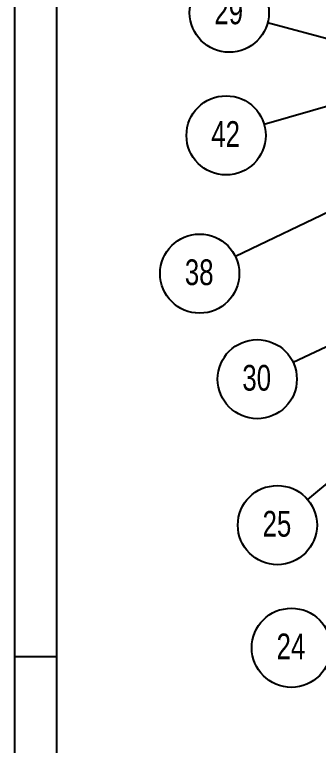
# Model space of a CAD drawing. Header units: millimetres. Extents: x 1293 to 41893, y 1011 to 26911.
# Drawn here: x 1293 to 2385, y 21141 to 23770 of the extents above; entities that cross this region are included whole.
import ezdxf

# ---------------------------------------------------------------- set-up
doc = ezdxf.new("R2010")
doc.units = ezdxf.units.MM
doc.header["$LTSCALE"] = 50
doc.layers.add('CAPA_1', color=7, linetype='Continuous')
doc.styles.add('SLDTEXTSTYLE0', font='TXT', dxfattribs={"width": 0.75})
doc.dimstyles.new('SLDDIMSTYLE2', dxfattribs={"dimtxt": 0.18, "dimasz": 30.769231, "dimexe": 0, "dimexo": 0.0625, "dimgap": 0, "dimtad": 0, "dimtih": 1, "dimtoh": 1, "dimdec": 0, "dimrnd": 1e-09, "dimzin": 0, "dimdsep": 46, "dimtxsty": 'Standard', "dimblk1": 'DOT', "dimblk2": 'DOT', "dimsah": 1, "dimcen": 0.09, "dimadec": 0, "dimazin": 0, "dimtfac": 30.769231, "dimtdec": 0, "dimtofl": 0, "dimtmove": 0, "dimatfit": 3, "dimldrblk": 'DOT', "dimfxl": 1, "dimfrac": 2, "dimtolj": 1, "dimtzin": 0, "dimarcsym": 0})
doc.dimstyles.new('SLDDIMSTYLE3', dxfattribs={"dimtxt": 0.18, "dimasz": 100, "dimexe": 0, "dimexo": 0.0625, "dimgap": 0, "dimtad": 0, "dimtih": 1, "dimtoh": 1, "dimdec": 0, "dimrnd": 1e-09, "dimzin": 0, "dimdsep": 46, "dimtxsty": 'Standard', "dimsah": 1, "dimcen": 0.09, "dimadec": 0, "dimazin": 0, "dimtfac": 100, "dimtdec": 0, "dimtofl": 0, "dimtmove": 0, "dimatfit": 3, "dimfxl": 1, "dimfrac": 2, "dimtolj": 1, "dimtzin": 0, "dimarcsym": 0})

# ---------------------------------------------------------------- blocks, each defined once
blk = doc.blocks.new('SW_NOTE_0_9')
at = {"layer": 'CAPA_1', "color": 0}
blk.add_circle((-137.5, 37), 142.4, dxfattribs=at)
at = {"layer": 'CAPA_1', "color": 0, "insert": (-139.4, 88.2), "char_height": 92.6, "attachment_point": 2, "style": 'SLDTEXTSTYLE0'}
blk.add_mtext('29', dxfattribs=at)
blk = doc.blocks.new('_Dot')
at = {"color": 0, "linetype": 'ByBlock', "lineweight": -2}
blk.add_line((-0.5, 0), (-1, 0), dxfattribs=at)
at = {"color": 0, "linetype": 'ByBlock', "const_width": 0.5}
blk.add_lwpolyline([(-0.25, 0, 1), (0.25, 0, 1)], format="xyb", close=True, dxfattribs=at)
blk = doc.blocks.new('SW_NOTE_0_10')
at = {"layer": 'CAPA_1', "color": 0}
blk.add_circle((-129, -60.3), 142.4, dxfattribs=at)
at = {"layer": 'CAPA_1', "color": 0, "insert": (-130.9, -9.1), "char_height": 92.6, "attachment_point": 2, "style": 'SLDTEXTSTYLE0'}
blk.add_mtext('30', dxfattribs=at)
blk = doc.blocks.new('SW_NOTE_0_23')
at = {"layer": 'CAPA_1', "color": 0}
blk.add_circle((-128.5, -61.5), 142.4, dxfattribs=at)
at = {"layer": 'CAPA_1', "color": 0, "insert": (-130.3, -10.3), "char_height": 92.6, "attachment_point": 2, "style": 'SLDTEXTSTYLE0'}
blk.add_mtext('38', dxfattribs=at)
blk = doc.blocks.new('SW_NOTE_0_30')
at = {"layer": 'CAPA_1', "color": 0}
blk.add_circle((-101.6, -99.9), 142.4, dxfattribs=at)
at = {"layer": 'CAPA_1', "color": 0, "insert": (-103.4, -48.6), "char_height": 92.6, "attachment_point": 2, "style": 'SLDTEXTSTYLE0'}
blk.add_mtext('24', dxfattribs=at)
blk = doc.blocks.new('SW_NOTE_0_31')
at = {"layer": 'CAPA_1', "color": 0}
blk.add_circle((-108.7, -92.1), 142.4, dxfattribs=at)
at = {"layer": 'CAPA_1', "color": 0, "insert": (-110.5, -40.9), "char_height": 92.6, "attachment_point": 2, "style": 'SLDTEXTSTYLE0'}
blk.add_mtext('25', dxfattribs=at)
blk = doc.blocks.new('SW_NOTE_0_38')
at = {"layer": 'CAPA_1', "color": 0}
blk.add_circle((-136.9, -39.3), 142.4, dxfattribs=at)
at = {"layer": 'CAPA_1', "color": 0, "insert": (-138.8, 11.9), "char_height": 92.6, "attachment_point": 2, "style": 'SLDTEXTSTYLE0'}
blk.add_mtext('42', dxfattribs=at)

msp = doc.modelspace()

# ---------------------------------------------------------------- linework, layer by layer
at = {"layer": 'CAPA_1'}
for p, q in [((1292.9505051, 26910.8173311), (1292.9505051, 1010.8173311)), ((1442.9505051, 26760.8173311), (1442.9505051, 1160.8173311)), ((1292.9505051, 21460.8173311), (1442.9505051, 21460.8173311))]:
    msp.add_line(p, q, dxfattribs=at)

# ---------------------------------------------------------------- block references
for name, p in [('SW_NOTE_0_9', (2201.7949738, 23740.1194414)), ('SW_NOTE_0_38', (2189.9829113, 23375.0173917)), ('SW_NOTE_0_23', (2086.5827462, 22900.0135735)), ('SW_NOTE_0_10', (2293.8186643, 22519.0007768)), ('SW_NOTE_0_31', (2346.0934473, 22025.5938051)), ('SW_NOTE_0_30', (2389.2719944, 21592.0303599))]:
    msp.add_blockref(name, p, dxfattribs=at)

# ---------------------------------------------------------------- leaders
for points, dimstyle in [([(3355.6346151, 23663.013906), (2138.9399425, 24036.9246494)], 'SLDDIMSTYLE2'), ([(2525.871267, 23653.0167573), (2201.7949738, 23740.1194414)], 'SLDDIMSTYLE2'), ([(3723.2467328, 23683.0745665), (2086.5827462, 22900.0135735)], 'SLDDIMSTYLE2'), ([(3013.443869, 23611.2069076), (2189.9829113, 23375.0173917)], 'SLDDIMSTYLE3'), ([(3782.9284914, 23243.1563716), (2346.0934473, 22025.5938051)], 'SLDDIMSTYLE2'), ([(3117.1244562, 22904.1104496), (2293.8186643, 22519.0007768)], 'SLDDIMSTYLE2')]:
    msp.add_leader(points, dimstyle=dimstyle, dxfattribs=at)

doc.saveas('drawing.dxf')
